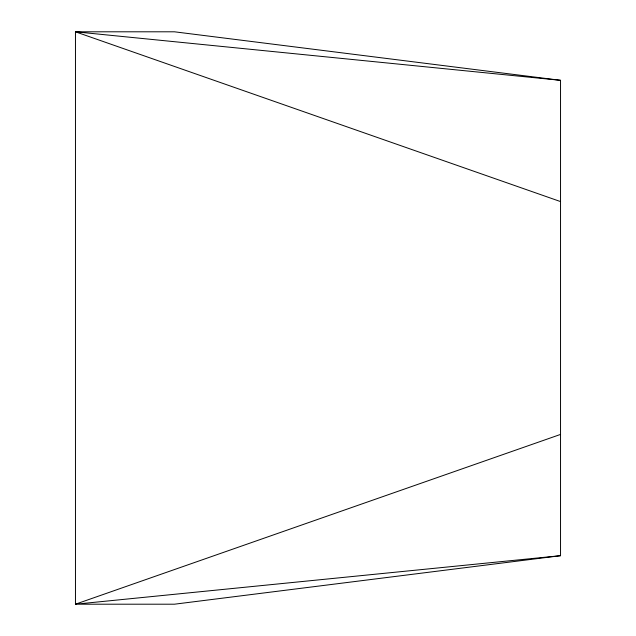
<?xml version="1.0" encoding="UTF-8"?>
<svg xmlns="http://www.w3.org/2000/svg" width="636" height="636" viewBox="0 0 636 636"><rect width="100%" height="100%" fill="white"/><g stroke="black" fill="none" stroke-linecap="round" stroke-linejoin="round"><path stroke-width="0.95" d="M560.539 434.42L75.461 604.2L75.461 31.8L174.455 31.8L560.539 80.311L560.539 555.689L174.455 604.2L75.461 604.2L560.539 555.689M560.539 80.311L75.461 31.8L560.539 201.58"/></g></svg>
